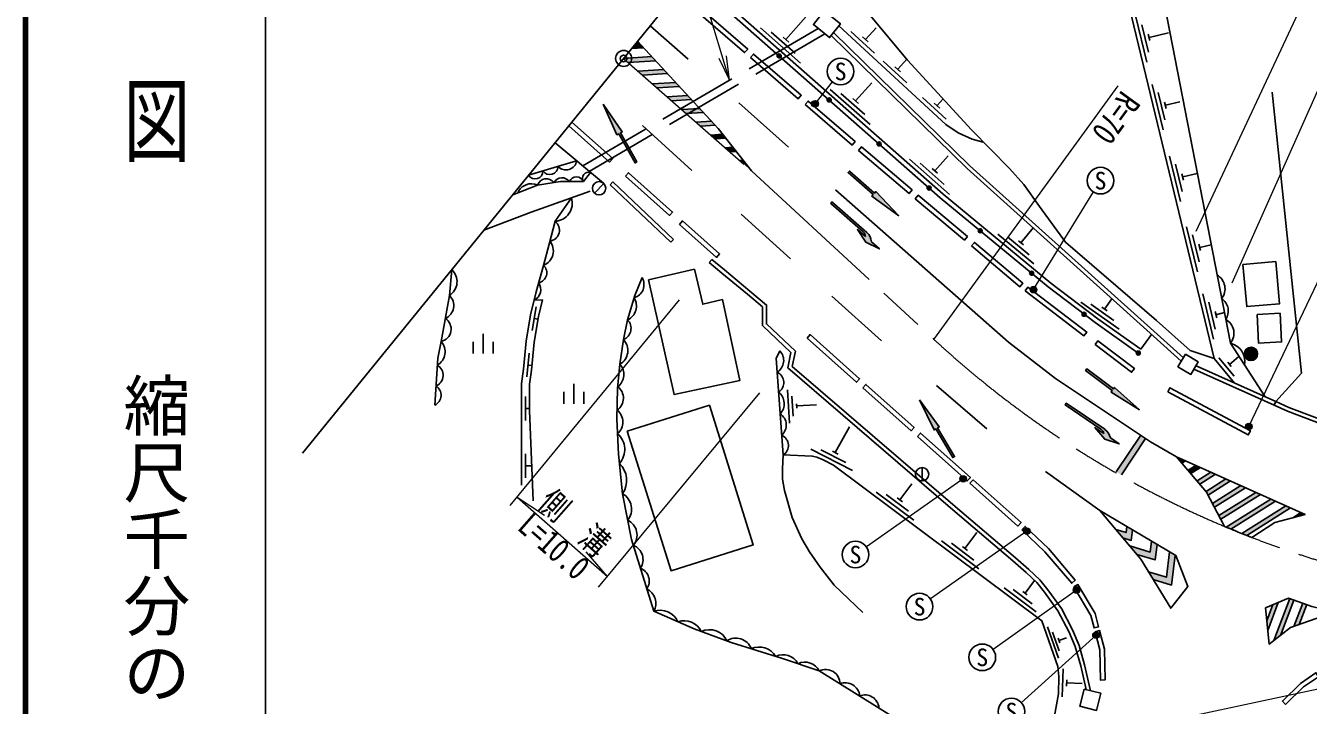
# Model space of a CAD drawing. Units: millimetres, scale not verified. Extents: x 40000 to 680000, y 20000 to 380000.
# Drawn here: x 40000 to 136228, y 265999 to 317023 of the extents above; entities that cross this region are included whole.
import ezdxf
from ezdxf.enums import TextEntityAlignment as Align

# ---------------------------------------------------------------- set-up
doc = ezdxf.new("R2010")
doc.units = ezdxf.units.MM
doc.header["$LTSCALE"] = 1000
doc.header["$PDMODE"] = 32
doc.header["$PDSIZE"] = 500
doc.linetypes.add('CHAIN', pattern=[18.5, 12, -1.5, 3.5, -1.5])
doc.linetypes.add('DASHED', pattern=[7.5, 6, -1.5])
for name, color, linetype, lineweight in [('M-BGD', 7, 'Continuous', 25), ('M-BMK', 2, 'CHAIN', 13), ('M-BMK-OTRS', 5, 'Continuous', 25), ('M-BMK-SRVR', 3, 'Continuous', 25), ('M-STR-HTXT', 7, 'Continuous', 13), ('M-STR-STRC', 7, 'Continuous', 25), ('M-TTL', 2, 'Continuous', 140), ('M-TTL-BAND', 7, 'Continuous', 25)]:
    doc.layers.add(name, color=color, linetype=linetype, lineweight=lineweight)
doc.layers.add('M-OTRS', color=6, linetype='Continuous')
doc.styles.add('@ＭＳ ゴシック', font='')
doc.styles.add('ＭＳ ゴシック', font='')
doc.styles.get('@ＭＳ ゴシック').set_extended_font_data('@MS Gothic')
doc.styles.get('ＭＳ ゴシック').set_extended_font_data('MS Gothic')

# ---------------------------------------------------------------- blocks, each defined once
blk = doc.blocks.new('open_arrow')
at = {"color": 0, "linetype": 'Continuous', "lineweight": -2}
blk.add_lwpolyline([(7.5, 1.25), (0, 0), (7.5, -1.25)], dxfattribs=at)

msp = doc.modelspace()

# ---------------------------------------------------------------- hatches: boundary and pattern name
at = {"layer": 'M-BGD'}
for points in [[(96417, 314852, -1), (96642, 314653, -0.41421), (96430, 314640, -0.41421)], [(100167, 311545, -1), (100392, 311347, -0.41421), (100181, 311333, -0.41421)], [(103918, 308239, -1), (104143, 308040, -0.41421), (103931, 308027, -0.41421)], [(107668, 304932, -1), (107893, 304734, -0.41421), (107682, 304720, -0.41421)], [(111497, 301717, -1), (111729, 301526, -0.41421), (111517, 301506, -0.41421)], [(115352, 298533, -1), (115584, 298342, -0.41421), (115373, 298322, -0.41421)], [(119284, 295445, -1), (119522, 295263, -0.41421), (119312, 295235, -0.41421)], [(123350, 292537, -1), (123589, 292355, -0.41421), (123378, 292327, -0.41421)], [(131426, 292378, -1), (132426, 292378, -1)]]:
    msp.add_hatch(color=256, dxfattribs=at).paths.add_polyline_path(points)
at = {"layer": 'M-STR-HTXT'}
for points in [[(99466, 311176, -1), (98969, 311122, -1)], [(115851, 297262, -1), (115363, 297150, -0.41421), (115551, 297450, -0.41421)], [(132004, 287017, -1), (131532, 286854, -1)], [(110080, 283047, -1), (110572, 282957, -0.41421), (110281, 282756, -0.41421)], [(114865, 279114, -1), (115356, 279023, -0.41421), (115065, 278823, -0.41421)], [(118585, 274697, -1), (119077, 274611, -0.41421), (118788, 274408, -0.41421)], [(120053, 271284, -1), (120553, 271254, -1)]]:
    msp.add_hatch(color=256, dxfattribs=at).paths.add_polyline_path(points)
at = {"layer": 'M-STR-STRC'}
for points in [[(85906, 315845), (85469, 315308), (86349, 315364)], [(86966, 314694), (84861, 314560), (85199, 314263), (87244, 314393)], [(87861, 313724), (85950, 313602), (86287, 313305), (88139, 313423)], [(88756, 312754), (87038, 312644), (87376, 312347), (89033, 312452)], [(89651, 311783), (88126, 311686), (88464, 311389), (89928, 311482)], [(83336, 311118), (84362, 308827), (84493, 308900), (85715, 306719), (85846, 306793), (84624, 308974), (84755, 309047)], [(90545, 310813), (89215, 310728), (89553, 310431), (90823, 310512)], [(91440, 309842), (90303, 309770), (90641, 309473), (91718, 309541)], [(92282, 308869), (91391, 308812), (91729, 308515), (92521, 308565)], [(93054, 307890), (92480, 307854), (92818, 307556), (93294, 307587)], [(93826, 306912), (93568, 306896), (94457, 306113)], [(105502, 302742), (103776, 304563), (103677, 304451), (101801, 306104), (101702, 305991), (103577, 304338), (103478, 304226)], [(103446, 300791), (104047, 300262), (103023, 300764), (102395, 301716), (102996, 301187, 0.20151), (102827, 301536), (100393, 303679), (100492, 303791), (103108, 301488, -0.20151)], [(123558, 288188), (121697, 289872), (121607, 289752), (119610, 291257), (119520, 291137), (121516, 289632), (121426, 289512)], [(107064, 288935), (108150, 286672), (108279, 286748), (109557, 284600), (109686, 284677), (108408, 286825), (108536, 286902)], [(121374, 286070), (122036, 285620), (120957, 285991), (120216, 286857), (120878, 286407, 0.20151), (120667, 286732), (117985, 288555), (118069, 288679), (120952, 286720, -0.20151)], [(124023, 286031), (123649, 286280), (121813, 283528, 0.00161), (122199, 283297)], [(126349, 284659), (126749, 284187), (127021, 284357)], [(128146, 283852), (127797, 284008), (127211, 283642), (127419, 283397)], [(129272, 283346), (128923, 283503), (127882, 282852), (128090, 282607)], [(130397, 282841), (130048, 282998), (128552, 282062), (128592, 282014), (128712, 281786)], [(131523, 282336), (131173, 282493), (129040, 281158), (129188, 280875)], [(132648, 281831), (132299, 281988), (129517, 280247), (129665, 279964)], [(133774, 281326), (133424, 281483), (130065, 279380, 0.0013), (130425, 279230)], [(134899, 280821), (134550, 280977), (131234, 278902, 0.00132), (131601, 278756)], [(135977, 280337), (135675, 280472), (135054, 280083)], [(123039, 279172), (122617, 279422), (122560, 278970), (121778, 279206), (122309, 278575), (122940, 278385)], [(124880, 278081), (124458, 278331), (124353, 277501), (122824, 277963), (123355, 277333), (124733, 276917)], [(126240, 277275), (125818, 277525), (125577, 275617), (124238, 276022), (124589, 275445), (125957, 275033)], [(133973, 273726), (133569, 273558), (133105, 272335), (133179, 271631)], [(135137, 273906), (134838, 274013), (133650, 270879), (134129, 271245)], [(136103, 273559), (135803, 273667), (135140, 271918), (135533, 272057)]]:
    msp.add_hatch(color=256, dxfattribs=at).paths.add_polyline_path(points)

# ---------------------------------------------------------------- linework, layer by layer
at = {"layer": 'M-BGD'}
for p, q in [((122111, 321273), (129161, 292038)), ((97033, 315975), (98727, 317899)), ((123282, 317695), (124103, 314292)), ((95136, 316847), (98136, 314202)), ((102996, 315991), (103801, 316864)), ((123738, 317084), (124230, 315043)), ((95934, 316543), (97735, 314956)), ((96823, 316160), (97243, 315790)), ((101911, 316585), (103674, 314957)), ((102790, 316181), (103202, 315801)), ((124219, 316372), (124333, 315896)), ((124276, 316134), (125734, 316486)), ((104336, 314346), (106099, 312718)), ((105215, 313942), (105627, 313562)), ((105421, 313752), (106111, 314500)), ((100361, 312241), (103361, 309596)), ((101159, 311937), (102959, 310350)), ((102258, 311369), (103473, 312728)), ((124509, 312608), (125329, 309206)), ((124965, 311998), (125457, 309957)), ((102048, 311554), (102468, 311183)), ((107289, 311619), (109053, 309991)), ((108169, 311215), (108580, 310836)), ((108375, 311026), (108828, 311517)), ((125445, 311286), (125560, 310810)), ((125502, 311048), (126597, 311312)), ((79717, 308235), (83339, 305194)), ((106311, 306995), (109312, 304350)), ((108208, 306123), (109200, 307248)), ((125807, 307224), (126628, 303822)), ((81337, 306875), (77730, 305791)), ((107110, 306691), (108910, 305104)), ((107998, 306308), (108418, 305937)), ((126263, 306614), (126755, 304573)), ((83368, 305167), (82666, 304455)), ((84059, 305287), (83853, 305069)), ((83853, 305069), (88408, 300759)), ((84059, 305287), (88614, 300977)), ((126743, 305902), (126858, 305426)), ((126801, 305664), (127899, 305929)), ((112931, 301376), (115629, 299148)), ((114662, 300725), (115617, 301881)), ((127083, 301932), (127904, 298530)), ((127539, 301322), (128031, 299281)), ((88614, 300977), (88408, 300759)), ((113661, 301162), (115281, 299825)), ((114473, 300881), (114851, 300569)), ((128019, 300610), (128134, 300134)), ((128077, 300372), (128938, 300579)), ((78144, 296408), (78765, 296428)), ((120947, 295746), (121489, 296517)), ((128301, 296884), (129121, 293482)), ((78294, 295923), (77992, 294148)), ((119170, 296261), (122034, 294249)), ((119915, 296104), (121634, 294897)), ((120747, 295887), (121147, 295605)), ((128757, 296274), (129249, 294232)), ((129237, 295562), (129352, 295085)), ((129294, 295323), (129930, 295477)), ((78143, 295035), (78439, 294985)), ((74313, 292400), (74313, 293900)), ((124454, 293847), (123671, 292732)), ((73563, 292400), (73563, 293300)), ((75063, 292400), (75063, 293300)), ((77769, 292443), (77605, 290651)), ((129507, 292091), (130658, 290707)), ((130179, 291752), (130447, 291429)), ((130313, 291591), (131025, 292183)), ((77687, 291547), (77986, 291520)), ((127648, 291231), (133673, 288526)), ((127803, 291491), (133796, 288800)), ((81127, 288641), (81127, 290141)), ((97162, 289684), (97308, 287188)), ((77505, 289181), (77505, 287381)), ((80377, 288641), (80377, 289541)), ((81877, 288641), (81877, 289541)), ((97491, 289202), (97578, 287704)), ((133796, 288800), (133673, 288526)), ((77505, 288281), (77805, 288281)), ((97824, 288645), (97844, 288296)), ((97834, 288471), (99332, 288558)), ((100736, 284971), (101810, 286912)), ((77503, 284869), (77502, 283069)), ((98905, 285236), (102019, 283639)), ((99664, 285183), (101533, 284225)), ((100518, 285083), (100954, 284859)), ((77503, 283969), (77969, 283969)), ((107251, 283846), (107251, 282846)), ((103818, 282002), (106621, 279907)), ((105579, 281435), (106477, 282636)), ((104558, 281823), (106240, 280566)), ((105383, 281582), (105775, 281288)), ((108709, 278346), (111512, 276250)), ((109449, 278167), (111131, 276910)), ((110470, 277779), (111368, 278980)), ((110274, 277925), (110666, 277632)), ((114977, 274409), (115696, 275371)), ((113416, 274827), (115819, 273031)), ((114077, 274708), (115518, 273630)), ((114809, 274535), (115145, 274284)), ((116648, 271890), (117477, 269531)), ((117040, 271498), (117538, 270083)), ((117458, 271035), (117574, 270705)), ((117516, 270870), (118097, 271074)), ((117827, 268738), (117767, 266639)), ((118103, 267925), (118089, 267435)), ((118096, 267680), (119250, 267647))]:
    msp.add_line(p, q, dxfattribs=at)
at = {"layer": 'M-BGD', "linetype": 'DASHED'}
for p, q in [((99448, 316815), (81791, 306494)), ((99951, 316415), (82279, 306084)), ((91478, 299465), (91286, 299235)), ((91478, 299465), (92420, 298682)), ((91286, 299235), (92228, 298451)), ((92228, 298451), (94146, 296856)), ((92420, 298682), (94337, 297087)), ((124608, 293708), (126693, 291831))]:
    msp.add_line(p, q, dxfattribs=at)
at = {"layer": 'M-BGD'}
for points in [[(89824, 320663), (108613, 304099), (116703, 297417), (120223, 294727), (123469, 292446)], [(90045, 320935), (108841, 304365), (116921, 297691), (120430, 295009), (123671, 292732)], [(103223, 318647), (103267, 317901), (106164, 314437), (110946, 309195), (113802, 306300), (114872, 305101), (116068, 303440), (118007, 300774), (124843, 294891), (127350, 292638), (129161, 292038), (130696, 290192)], [(125457, 318493), (130376, 293183), (132987, 289163)], [(101006, 317011), (109022, 309612), (109955, 308965), (111004, 308507), (111841, 308288)], [(100425, 316282), (110634, 306293), (124608, 293708)], [(100613, 316518), (110839, 306511), (126850, 292094)], [(133517, 312036), (135715, 290943), (133796, 288800)], [(76544, 304333), (78407, 305059), (80119, 305319), (81841, 305319), (82386, 305994)], [(74373, 301663), (77922, 303027), (82362, 304588)], [(80941, 304088), (79719, 302334), (79263, 300628), (78858, 299028), (78291, 297033), (77885, 295310), (77549, 293330), (77357, 291229), (77205, 290157), (77205, 288127), (77202, 282519)], [(71968, 298706), (71787, 296769), (71164, 293315), (70912, 292056), (70685, 288540)], [(86246, 298105), (85701, 296766), (85156, 294936), (84843, 293459), (84585, 291600), (84410, 289785), (84355, 287514), (84469, 284867), (84787, 281887), (85453, 278457), (87116, 273062), (90150, 271739), (92936, 270728), (96790, 269511), (99542, 268582), (106969, 263971), (108645, 263442), (112896, 263442), (108639, 255945)], [(78765, 296428), (78474, 295191), (78145, 293252), (77953, 291159), (77805, 290114), (77805, 288127), (78073, 281348)], [(94146, 296856), (95285, 295909), (95268, 294503), (97415, 292475), (97179, 291331), (109548, 280687), (114060, 276854), (115049, 275974), (115865, 275213), (116438, 274499), (117445, 273102), (118257, 271550), (118744, 270405), (119153, 268964), (119569, 267182)], [(94337, 297087), (95586, 296048), (95569, 294631), (97742, 292578), (97508, 291444), (109743, 280915), (114257, 277081), (115251, 276195), (116085, 275418), (116677, 274681), (117701, 273260), (118528, 271679), (119028, 270505), (119443, 269039), (119896, 267099)], [(96574, 292612), (96306, 292025), (96817, 284795), (99010, 284714), (99347, 284632), (99842, 284418), (100617, 284020), (116233, 272346), (117439, 268916), (117510, 268166), (117473, 266865), (117283, 265768), (117142, 264933), (118887, 263328), (118726, 260749), (115357, 251588), (113142, 244412)]]:
    msp.add_lwpolyline(points, dxfattribs=at)
for points in [[(90301, 318133), (93939, 314998), (94168, 315263), (90529, 318398)], [(99913, 318126), (101125, 317160), (100306, 316132), (99094, 317098)], [(94370, 314626), (97957, 311535), (98185, 311801), (94599, 314892)], [(98472, 311091), (101998, 308052), (102227, 308318), (98701, 311356)], [(83808, 306777), (80750, 309504), (80971, 309776), (84041, 307038)], [(102470, 307646), (106272, 304421), (106499, 304688), (102696, 307913)], [(84994, 305719), (88298, 302772), (88531, 303033), (85227, 305980)], [(106742, 304026), (110426, 300925), (110651, 301193), (106967, 304293)], [(89043, 302107), (91831, 299621), (92063, 299882), (89276, 302368)], [(110952, 300482), (114590, 297421), (114815, 297688), (111177, 300750)], [(131323, 299089), (133787, 299309), (134070, 296149), (131606, 295929)], [(86730, 297930), (90171, 298741), (90792, 296107), (92268, 296455), (93571, 290382), (88642, 289324)], [(114980, 297121), (119392, 293738), (119605, 294015), (115193, 297398)], [(132376, 295347), (134105, 295435), (134215, 293277), (132487, 293189)], [(98620, 293565), (102328, 290258), (102561, 290519), (98852, 293827)], [(120232, 293093), (122962, 290999), (123175, 291277), (120445, 293371)], [(127003, 292352), (127972, 291776), (127417, 290842), (126448, 291418)], [(102808, 289829), (106420, 286607), (106653, 286869), (103041, 290090)], [(125682, 289537), (131717, 286300), (131883, 286608), (125847, 289846)], [(85126, 286591), (91294, 288529), (94590, 278038), (88421, 276100)], [(106909, 286172), (110644, 282841), (110877, 283102), (107142, 286433)], [(110839, 282666), (114442, 279453), (114675, 279714), (111072, 282927)], [(114737, 279173), (116467, 277533), (118474, 275170), (118740, 275397), (116722, 277773), (114977, 279427)], [(118638, 274888), (119909, 272750), (120153, 271813), (120492, 271901), (120235, 272887), (118939, 275067)], [(120228, 271527), (120582, 270169), (120632, 267895), (120981, 267903), (120931, 270217), (120566, 271616)], [(134523, 266074), (135855, 267379), (136998, 268152), (136802, 268442), (135633, 267651), (134278, 266324)], [(119399, 267225), (120667, 266904), (120343, 265625), (119075, 265946)]]:
    msp.add_lwpolyline(points, close=True, dxfattribs=at)
at = {"layer": 'M-BGD', "linetype": 'DASHED'}
for points in [[(133796, 288800), (134773, 288361), (140954, 286002), (141557, 285817)], [(133673, 288526), (134658, 288084), (140856, 285718), (141469, 285530)], [(96817, 284795), (96791, 283743), (96791, 282988), (96933, 282135), (97513, 280097), (98223, 278496), (98793, 277527), (99595, 276382), (100662, 275032), (102804, 272964)]]:
    msp.add_lwpolyline(points, dxfattribs=at)
at = {"layer": 'M-BGD'}
for centre, radius in [((96529, 314752), 150), ((100280, 311446), 150), ((104030, 308139), 150), ((83017, 304811), 500), ((107781, 304833), 150), ((111613, 301622), 150), ((115468, 298438), 150), ((119403, 295354), 150), ((123469, 292446), 150), ((131926, 292378), 500), ((107251, 283346), 500)]:
    msp.add_circle(centre, radius, dxfattribs=at)
for centre, radius, start, end in [((78223, 306095), 580, 211.62869, 1.81204), ((79319, 306466), 625, 214.35356, 359.08717), ((80543, 306990), 802, 221.66988, 351.77085), ((82223, 305567), 456, 69.09708, 212.98465), ((77948, 304039), 1118, 65.77441, 156.82246), ((79062, 304831), 694, 36.49463, 160.7699), ((80239, 304881), 717, 37.59315, 149.70369), ((81324, 305116), 555, 21.4152, 158.5848), ((79655, 303681), 1348, 272.68604, 17.55961), ((79213, 301673), 832, 277.49143, 52.62938), ((78430, 300106), 1160, 291.64369, 39.74288), ((71139, 297806), 1223, 301.98511, 47.32939), ((78327, 298469), 770, 281.81524, 46.47107), ((77753, 297208), 891, 296.05698, 34.70563), ((85350, 297583), 1038, 286.75701, 30.21716), ((128776, 297266), 1200, 322.22553, 59.77213), ((71068, 296007), 1047, 292.88327, 46.66115), ((84671, 295980), 1152, 294.93613, 31.904), ((129104, 295600), 1119, 325.68815, 56.30952), ((70973, 294241), 945, 281.64912, 57.89532), ((84508, 294302), 907, 291.67936, 44.37396), ((129480, 293935), 1170, 319.96061, 62.03706), ((70337, 292539), 1134, 298.49296, 43.22997), ((83976, 292632), 1199, 300.55888, 43.6421), ((95823, 291887), 1044, 302.12489, 43.99227), ((130067, 291817), 1400, 348.74353, 77.27142), ((83732, 290833), 1147, 307.03975, 41.93676), ((70441, 290780), 879, 292.4686, 60.14736), ((96030, 290227), 850, 302.24023, 65.83793), ((70375, 289277), 799, 292.80942, 59.80654), ((83762, 289061), 1082, 304.2581, 52.34101), ((95816, 288643), 1092, 315.7411, 52.33706), ((83645, 287265), 1158, 310.93371, 51.15935), ((96062, 287036), 1001, 310.51279, 57.56536), ((83406, 285211), 1544, 317.44923, 49.76872), ((96389, 285509), 832, 300.96503, 67.11312), ((83292, 282880), 1795, 326.42316, 45.77795), ((84102, 280720), 1353, 322.41377, 59.55551), ((84630, 278787), 1234, 321.09099, 63.84755), ((85154, 276935), 1162, 326.34108, 67.92868), ((85755, 275330), 1028, 325.14637, 69.12342), ((86069, 273659), 1206, 330.34084, 63.92893), ((87578, 271639), 1496, 24.91031, 107.96542), ((89412, 270950), 1403, 25.13955, 109.89183), ((91292, 270219), 1460, 25.41343, 114.66862), ((93279, 269812), 1231, 21.16025, 122.91169), ((95019, 268917), 1464, 31.10852, 113.84619), ((96823, 268549), 1252, 27.32767, 116.06573), ((98458, 268021), 1220, 27.33463, 115.35978), ((100019, 267616), 1076, 0.06709, 116.2731), ((101495, 266619), 1076, 4.55931, 111.78088), ((102963, 265732), 1050, 4.1892, 112.15099)]:
    msp.add_arc(centre, radius, start, end, dxfattribs=at)
at = {"layer": 'M-BMK'}
for p, q in [((84861, 314560), (94457, 306113)), ((94457, 306113), (108135, 293475))]:
    msp.add_line(p, q, dxfattribs=at)
msp.add_arc((159034, 348559), 75000, 227.26191, 286.82022, dxfattribs=at)
at = {"layer": 'M-BMK-OTRS'}
msp.add_line((60759, 284922), (110229, 345755), dxfattribs=at)
at = {"layer": 'M-BMK-SRVR'}
msp.add_circle((84861, 314560), 600, dxfattribs=at)
at = {"layer": 'M-OTRS'}
msp.add_point((84861, 314560), dxfattribs=at)
at = {"layer": 'M-STR-HTXT'}
for p, q in [((127821, 301586), (137680, 322686)), ((130512, 297725), (138465, 315617)), ((99218, 311149), (100518, 312797)), ((108135, 293475), (121950, 312509)), ((115607, 297206), (120110, 304535)), ((131768, 286935), (137659, 299318)), ((76340, 281000), (89051, 296432)), ((82982, 274878), (95083, 289452)), ((110326, 283002), (103069, 277894)), ((76862, 281634), (83639, 275669)), ((76862, 281634), (78913, 280284)), ((115110, 279069), (107879, 273984)), ((83639, 275669), (82040, 277531)), ((118831, 274654), (112579, 270187)), ((120303, 271269), (114694, 266201)), ((142274, 268348), (98490, 259018))]:
    msp.add_line(p, q, dxfattribs=at)
msp.add_lwpolyline([(92810, 312935), (89922, 322458), (68272, 322458)], dxfattribs=at)
for centre in [(99218, 311149), (115607, 297206), (131768, 286935), (110326, 283002), (115110, 279069), (118831, 274654), (120303, 271269)]:
    msp.add_circle(centre, 250, dxfattribs=at)
at = {"layer": 'M-STR-STRC'}
for p, q in [((86861, 317019), (89705, 314499)), ((84861, 314560), (86966, 314694)), ((85469, 315308), (86349, 315364)), ((85199, 314263), (87244, 314393)), ((85950, 313602), (87861, 313724)), ((86287, 313305), (88139, 313423)), ((87038, 312644), (88756, 312754)), ((87376, 312347), (89033, 312452)), ((88126, 311686), (89651, 311783)), ((88464, 311389), (89928, 311482)), ((93504, 311238), (97236, 307910)), ((89215, 310728), (90545, 310813)), ((89553, 310431), (90823, 310512)), ((86280, 309535), (89967, 306158)), ((90303, 309770), (91440, 309842)), ((90641, 309473), (91718, 309541)), ((91391, 308812), (92282, 308869)), ((91729, 308515), (92521, 308565)), ((92480, 307854), (93054, 307890)), ((92818, 307556), (93294, 307587)), ((93568, 306896), (93826, 306912)), ((93673, 302882), (97384, 299530)), ((100481, 296711), (104204, 293373)), ((108327, 290008), (112118, 286748)), ((121813, 283528), (123649, 286280)), ((122199, 283297), (124023, 286031)), ((126749, 284187), (127021, 284357)), ((127211, 283642), (127797, 284008)), ((116516, 283543), (120579, 280629)), ((127419, 283397), (128146, 283852)), ((127882, 282852), (128923, 283503)), ((128090, 282607), (129272, 283346)), ((128552, 282062), (130048, 282998)), ((128712, 281786), (130397, 282841)), ((129040, 281158), (131173, 282493)), ((129188, 280875), (131523, 282336)), ((129517, 280247), (132299, 281988)), ((129665, 279964), (132648, 281831)), ((130065, 279380), (133424, 281483)), ((130425, 279230), (133774, 281326)), ((131234, 278902), (134550, 280977)), ((131601, 278756), (134899, 280821)), ((135054, 280083), (135675, 280472)), ((133105, 272335), (133569, 273558)), ((133179, 271631), (133973, 273726)), ((133650, 270879), (134838, 274013)), ((134129, 271245), (135137, 273906)), ((135140, 271918), (135803, 273667)), ((135533, 272057), (136103, 273559))]:
    msp.add_line(p, q, dxfattribs=at)
for points in [[(94457, 306113), (91946, 309293), (85906, 315845)], [(94457, 306113), (91946, 309293), (85906, 315845)], [(100748, 304706), (113743, 293266), (117257, 290545), (124380, 285793), (126349, 284659)], [(102827, 301536), (100393, 303679), (100492, 303791), (103108, 301488)], [(103446, 300791), (104047, 300262), (103023, 300764), (102395, 301716), (102996, 301187)], [(120667, 286732), (117985, 288555), (118069, 288679), (120952, 286720)], [(121374, 286070), (122036, 285620), (120957, 285991), (120216, 286857), (120878, 286407)], [(126349, 284659), (135977, 280337), (133715, 279716), (131995, 278603)], [(129944, 279431), (128592, 282014), (126349, 284659)], [(121778, 279206), (122560, 278970), (122617, 279422)], [(122309, 278575), (122940, 278385), (123039, 279172)], [(122824, 277963), (124353, 277501), (124458, 278331)], [(123355, 277333), (124733, 276917), (124880, 278081)], [(124238, 276022), (125577, 275617), (125818, 277525)], [(124589, 275445), (125957, 275033), (126240, 277275)]]:
    msp.add_lwpolyline(points, dxfattribs=at)
for points in [[(83336, 311118), (84755, 309047), (84624, 308974), (85846, 306793), (85715, 306719), (84493, 308900), (84362, 308827)], [(105502, 302742), (103478, 304226), (103577, 304338), (101702, 305991), (101801, 306104), (103677, 304451), (103776, 304563)], [(123558, 288188), (121426, 289512), (121516, 289632), (119520, 291137), (119610, 291257), (121607, 289752), (121697, 289872)], [(107064, 288935), (108536, 286902), (108408, 286825), (109686, 284677), (109557, 284600), (108279, 286748), (108150, 286672)], [(120579, 280629), (126283, 277250), (127192, 274932), (125904, 273293), (123653, 276979)], [(133002, 273323), (133286, 270602), (134900, 271834), (137232, 272658), (138632, 272873), (136498, 273418), (134744, 274047)]]:
    msp.add_lwpolyline(points, close=True, dxfattribs=at)
for centre in [(101137, 313582), (120634, 305387), (102252, 277318), (107061, 273409), (111766, 269605), (113952, 265531)]:
    msp.add_circle(centre, 1000, dxfattribs=at)
for centre, radius, start, end in [((102497, 301160), 500, 3.0692, 48.6422), ((102448, 300737), 1000, 3.0692, 48.6422), ((120386, 286319), 500, 10.22605, 55.79905), ((120390, 285892), 1000, 10.22605, 55.79905), ((159034, 348559), 75000, 247.17814, 248.86839)]:
    msp.add_arc(centre, radius, start, end, dxfattribs=at)
at = {"layer": 'M-TTL'}
msp.add_line((40000, 380000), (40000, 20000), dxfattribs=at)
at = {"layer": 'M-TTL-BAND'}
msp.add_line((58000, 370000), (58000, 20000), dxfattribs=at)

# ---------------------------------------------------------------- block references
at = {"layer": 'M-STR-HTXT', "xscale": 240, "yscale": 240, "rotation": 106.9}
msp.add_blockref('open_arrow', (92810, 312935), dxfattribs=at)

# ---------------------------------------------------------------- texts
at = {"layer": 'M-STR-HTXT', "style": 'ＭＳ ゴシック', "width": 0.8}
msp.add_text('R=70', height=1833, rotation=234.029, dxfattribs=at).set_placement((121794, 312561), align=Align.BOTTOM_LEFT)
msp.add_text('側\u3000溝', height=1833, rotation=318.642, dxfattribs=at).set_placement((80217, 278612), align=Align.BOTTOM_CENTER)
msp.add_text('L=10.0', height=1833, rotation=318.642, dxfattribs=at).set_placement((80251, 278651), align=Align.TOP_CENTER)
at = {"layer": 'M-STR-STRC', "style": 'ＭＳ ゴシック'}
for p in [(101137, 313582), (120634, 305387), (102252, 277318), (107061, 273409), (111766, 269605), (113952, 265531)]:
    msp.add_text('S', height=1320, dxfattribs=at).set_placement(p, align=Align.MIDDLE_CENTER)
at = {"layer": 'M-TTL-BAND', "style": '@ＭＳ ゴシック', "width": 1.4}
msp.add_text('平  面  図', height=3666, rotation=270, dxfattribs=at).set_placement((49777, 306475), align=Align.MIDDLE_RIGHT)
at = {"layer": 'M-TTL-BAND', "style": '@ＭＳ ゴシック'}
msp.add_text('縮尺千分の一', height=3666, rotation=270, dxfattribs=at).set_placement((49777, 261030), align=Align.MIDDLE_RIGHT)

doc.saveas('drawing.dxf')
